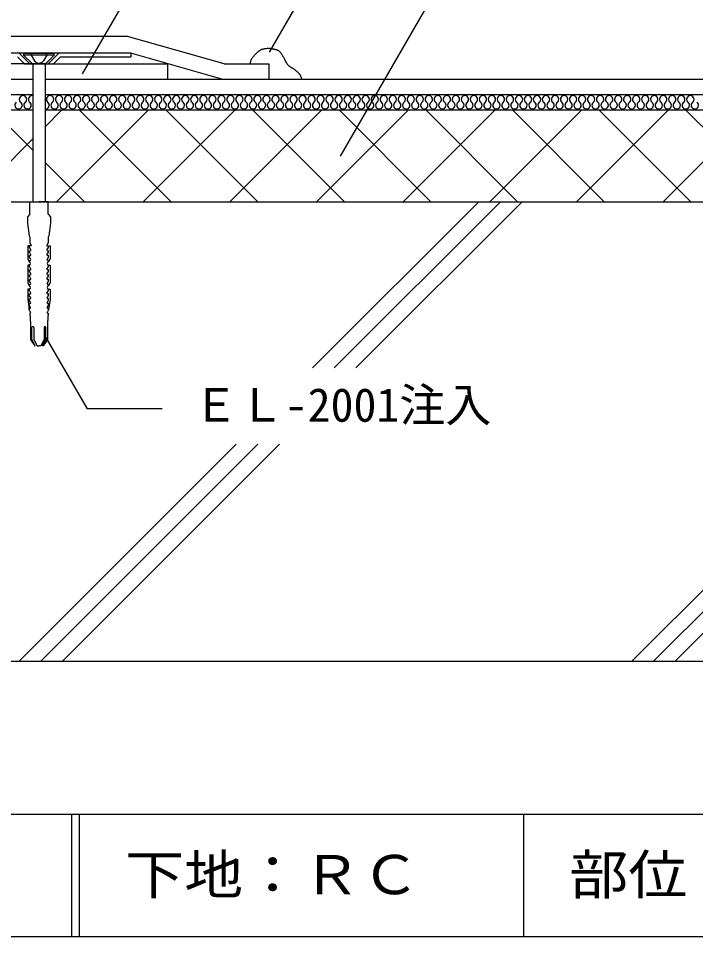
# Model space of a CAD drawing. Units: millimetres, scale not verified. Extents: x -365 to 435, y -625 to 605.
# Drawn here: x -164.7 to 56.4, y 14.8 to 314.7 of the extents above; entities that cross this region are included whole.
import ezdxf
from ezdxf.enums import TextEntityAlignment as Align

# ---------------------------------------------------------------- set-up
doc = ezdxf.new("R2010")
doc.units = ezdxf.units.MM
doc.header["$LTSCALE"] = 5
doc.linetypes.add('DASHED3', pattern=[4, 3, -1])
for name, color, linetype in [('2-2_in line', 7, 'Continuous'), ('2-3', 3, 'Continuous'), ('2-4_out line', 2, 'Continuous'), ('2-6_鋼板・アングル', 2, 'Continuous'), ('2-7_ビス', 7, 'Continuous'), ('2-A_moji', 7, 'Continuous'), ('2-D_ハッチ他', 4, 'Continuous'), ('2-E_con他', 4, 'Continuous'), ('F-2', 7, 'Continuous'), ('F-5', 6, 'Continuous'), ('F-7', 1, 'Continuous'), ('F-A', 7, 'Continuous')]:
    doc.layers.add(name, color=color, linetype=linetype)
doc.styles.add('HG丸ｺﾞｼｯｸM-PRO', font='')
doc.styles.add('ＭＳ ゴシック', font='')
doc.styles.get('HG丸ｺﾞｼｯｸM-PRO').set_extended_font_data('HG丸ｺﾞｼｯｸM-PRO')
doc.styles.get('ＭＳ ゴシック').set_extended_font_data('MS Gothic')

msp = doc.modelspace()

# ---------------------------------------------------------------- linework, layer by layer
at = {"layer": '2-2_in line'}
for p, q in [((-98.218, 294.836), (-127.967, 303.336)), ((-157.967, 299.836), (-199.967, 299.836)), ((-157.967, 299.836), (-115.967, 299.836)), ((-232.967, 294.836), (-159.967, 294.836)), ((-155.967, 294.836), (-82.967, 294.836)), ((-289.811, 289.836), (-159.967, 289.836)), ((-155.967, 289.836), (360.189, 289.836)), ((-289.811, 284.836), (-159.967, 284.836)), ((-155.967, 284.836), (360.189, 284.836)), ((-289.811, 254.836), (360.189, 254.836))]:
    msp.add_line(p, q, dxfattribs=at)
for points in [[(-88.965, 299.836), (-88.946, 299.967), (-88.913, 300.192), (-88.876, 300.416), (-88.83, 300.636), (-88.775, 300.853), (-88.706, 301.064), (-88.659, 301.184), (-88.618, 301.276), (-88.539, 301.432), (-88.452, 301.584), (-88.358, 301.733), (-88.258, 301.878), (-88.153, 302.02), (-88.091, 302.102), (-88.017, 302.197), (-87.886, 302.357), (-87.753, 302.515), (-87.618, 302.671), (-87.481, 302.824), (-87.342, 302.976), (-87.261, 303.063), (-87.175, 303.154), (-87.026, 303.31), (-86.874, 303.463), (-86.719, 303.613), (-86.56, 303.76), (-86.397, 303.901), (-86.299, 303.981), (-86.212, 304.049), (-86.057, 304.164), (-85.898, 304.272), (-85.735, 304.372), (-85.567, 304.465), (-85.396, 304.548), (-85.294, 304.592), (-85.181, 304.637), (-84.981, 304.704), (-84.777, 304.761), (-84.57, 304.808)], [(-84.57, 304.808), (-84.361, 304.848), (-84.15, 304.881), (-84.027, 304.898), (-83.879, 304.917), (-83.623, 304.944), (-83.366, 304.963), (-83.11, 304.972), (-82.855, 304.97), (-82.601, 304.956), (-82.454, 304.942), (-82.347, 304.928), (-82.163, 304.899), (-81.979, 304.865), (-81.795, 304.827), (-81.611, 304.787), (-81.426, 304.746), (-81.318, 304.723), (-81.196, 304.698), (-80.985, 304.655), (-80.776, 304.609), (-80.569, 304.556), (-80.366, 304.494), (-80.17, 304.418), (-80.059, 304.366), (-79.96, 304.313), (-79.794, 304.21), (-79.636, 304.093), (-79.486, 303.965), (-79.342, 303.828), (-79.207, 303.683), (-79.131, 303.596), (-79.047, 303.494), (-78.909, 303.312), (-78.779, 303.126), (-78.655, 302.936), (-78.538, 302.742), (-78.425, 302.546), (-78.361, 302.431), (-78.294, 302.308)], [(-78.294, 302.308), (-78.18, 302.095), (-78.068, 301.88), (-77.957, 301.665), (-77.846, 301.45), (-77.735, 301.233), (-77.67, 301.108), (-77.581, 300.939), (-77.425, 300.65), (-77.261, 300.365), (-77.086, 300.088), (-76.897, 299.822), (-76.692, 299.569), (-76.564, 299.429), (-76.518, 299.382), (-76.436, 299.303), (-76.352, 299.226), (-76.265, 299.152), (-76.176, 299.081), (-76.085, 299.013), (-76.031, 298.975), (-75.941, 298.916), (-75.783, 298.82), (-75.622, 298.728), (-75.459, 298.639), (-75.296, 298.55), (-75.135, 298.458), (-75.043, 298.403), (-74.951, 298.343), (-74.795, 298.236), (-74.643, 298.123), (-74.493, 298.005), (-74.346, 297.885), (-74.2, 297.763), (-74.115, 297.692), (-74.009, 297.602), (-73.828, 297.447), (-73.649, 297.29), (-73.473, 297.129), (-73.303, 296.962)], [(-73.303, 296.962), (-73.14, 296.789), (-73.049, 296.685), (-72.997, 296.622), (-72.911, 296.513), (-72.829, 296.401), (-72.751, 296.285), (-72.678, 296.167), (-72.611, 296.045), (-72.575, 295.974), (-72.528, 295.872), (-72.457, 295.693), (-72.395, 295.511), (-72.34, 295.325), (-72.291, 295.136), (-72.246, 294.947), (-72.22, 294.836)]]:
    msp.add_lwpolyline(points, dxfattribs=at)
at = {"layer": '2-3'}
msp.add_line((-289.811, 104.836), (360.189, 104.836), dxfattribs=at)
at = {"layer": '2-4_out line'}
for p, q in [((-129.018, 308.836), (-186.917, 308.836)), ((-97.518, 299.836), (-129.018, 308.836)), ((-97.518, 299.836), (-82.967, 299.836)), ((-82.967, 299.836), (-82.967, 294.836)), ((-82.967, 294.836), (177.097, 294.836))]:
    msp.add_line(p, q, dxfattribs=at)
at = {"layer": '2-6_鋼板・アングル'}
for p, q in [((-127.967, 303.336), (-187.967, 303.336)), ((-164.467, 303.336), (-160.967, 299.836)), ((-151.467, 303.336), (-154.967, 299.836)), ((-127.967, 303.336), (-127.967, 302.136)), ((-164.965, 302.136), (-162.665, 299.836)), ((-150.97, 302.136), (-153.27, 299.836)), ((-150.97, 302.136), (-127.967, 302.136)), ((-162.665, 299.836), (-153.27, 299.836))]:
    msp.add_line(p, q, dxfattribs=at)
at = {"layer": '2-7_ビス'}
for p, q in [((-162.967, 303.211), (-162.967, 302.711)), ((-162.967, 302.711), (-160.092, 299.836)), ((-152.967, 302.711), (-162.967, 302.711)), ((-152.967, 302.711), (-155.842, 299.836)), ((-155.842, 299.836), (-160.092, 299.836)), ((-159.967, 299.836), (-159.967, 254.836)), ((-155.967, 299.836), (-155.967, 254.836)), ((-115.967, 299.836), (-115.967, 294.836)), ((-161.136, 235.212), (-161.136, 235.212)), ((-161.136, 235.212), (-161.136, 235.212)), ((-154.799, 235.212), (-154.799, 235.212)), ((-154.799, 235.212), (-154.799, 235.212)), ((-161.137, 219.545), (-160.703, 218.721)), ((-154.798, 219.545), (-155.232, 218.721))]:
    msp.add_line(p, q, dxfattribs=at)
at = {"layer": '2-7_ビス', "linetype": 'DASHED3'}
for p, q in [((-160.517, 302.711), (-160.517, 303.211)), ((-155.417, 302.711), (-155.417, 303.211)), ((-160.517, 302.711), (-159.435, 300.836)), ((-155.417, 302.711), (-156.5, 300.836))]:
    msp.add_line(p, q, dxfattribs=at)
at = {"layer": '2-7_ビス'}
for points in [[(-152.967, 302.711), (-152.967, 303.211), (-162.967, 303.211)], [(-160.967, 250.741), (-160.967, 254.836), (-157.967, 254.836)], [(-154.967, 250.741), (-154.967, 254.836), (-157.967, 254.836)], [(-160.967, 250.741), (-161.717, 249.916), (-161.717, 247.818), (-161.169, 243.7), (-160.927, 243.293), (-160.967, 243.293), (-160.967, 241.478), (-160.534, 240.654)], [(-154.967, 250.741), (-154.217, 249.916), (-154.217, 247.818), (-154.766, 243.7), (-155.008, 243.293), (-154.967, 243.293), (-154.967, 241.478), (-155.4, 240.654)], [(-160.664, 240.407), (-161.642, 240.407), (-161.642, 236.173), (-161.141, 235.212), (-161.136, 235.212)], [(-160.596, 239.087), (-161.104, 239.912), (-161.104, 240.407)], [(-155.339, 239.087), (-154.831, 239.912), (-154.831, 240.407)], [(-155.271, 240.407), (-154.292, 240.407), (-154.292, 236.173), (-154.794, 235.212), (-154.799, 235.212)], [(-160.596, 237.521), (-161.104, 238.345), (-161.104, 238.823), (-160.755, 238.84)], [(-160.653, 235.954), (-161.104, 236.778), (-161.104, 237.256), (-160.756, 237.273)], [(-155.339, 237.521), (-154.831, 238.345), (-154.831, 238.823), (-155.18, 238.84)], [(-155.282, 235.954), (-154.831, 236.778), (-154.831, 237.256), (-155.179, 237.273)], [(-161.104, 234.14), (-161.642, 234.14), (-161.642, 228.343), (-161.136, 227.379)], [(-161.136, 235.212), (-161.133, 235.689), (-160.815, 235.707)], [(-160.596, 232.821), (-161.104, 233.645), (-161.104, 234.14)], [(-155.339, 232.821), (-154.831, 233.645), (-154.831, 234.14)], [(-154.799, 235.212), (-154.802, 235.689), (-155.12, 235.707)], [(-154.831, 234.14), (-154.292, 234.14), (-154.292, 228.343), (-154.799, 227.379)], [(-160.596, 231.254), (-161.104, 232.078), (-161.104, 232.556), (-160.756, 232.573)], [(-160.596, 229.687), (-161.104, 230.512), (-161.104, 230.989), (-160.756, 231.007)], [(-155.339, 231.254), (-154.831, 232.078), (-154.831, 232.556), (-155.179, 232.573)], [(-155.339, 229.687), (-154.831, 230.512), (-154.831, 230.989), (-155.179, 231.007)], [(-160.653, 228.121), (-161.104, 228.945), (-161.104, 229.423), (-160.756, 229.44)], [(-155.282, 228.121), (-154.831, 228.945), (-154.831, 229.423), (-155.179, 229.44)], [(-161.104, 226.307), (-161.642, 226.307), (-161.642, 223.058), (-161.137, 219.545), (-161.136, 220.023), (-160.827, 220.04)], [(-161.136, 227.378), (-161.133, 227.856), (-160.812, 227.873)], [(-160.596, 224.987), (-161.104, 225.812), (-161.104, 226.307)], [(-155.339, 224.987), (-154.831, 225.812), (-154.831, 226.307)], [(-154.799, 227.378), (-154.802, 227.856), (-155.123, 227.873)], [(-154.831, 226.307), (-154.292, 226.307), (-154.292, 223.058), (-154.798, 219.545), (-154.799, 220.023), (-155.108, 220.04)], [(-160.66, 221.854), (-161.124, 222.678), (-161.12, 223.156), (-160.786, 223.173)], [(-160.628, 223.421), (-161.108, 224.245), (-161.104, 224.723), (-160.756, 224.74)], [(-155.307, 223.421), (-154.826, 224.245), (-154.831, 224.723), (-155.179, 224.74)], [(-155.275, 221.854), (-154.811, 222.678), (-154.815, 223.156), (-155.149, 223.173)], [(-160.683, 220.287), (-161.133, 221.112), (-161.131, 221.589), (-160.809, 221.607)], [(-155.252, 220.287), (-154.802, 221.112), (-154.804, 221.589), (-155.126, 221.607)], [(-160.833, 218.473), (-160.967, 218.473), (-160.967, 217.69), (-160.817, 217.69), (-160.817, 216.082), (-160.811, 216.082)], [(-155.102, 218.473), (-154.967, 218.473), (-154.967, 217.69), (-155.117, 217.69), (-155.117, 216.082), (-155.124, 216.082)], [(-160.761, 215.752), (-160.761, 209.802), (-160.32, 209.15), (-159.317, 207.836), (-159.168, 207.836), (-160.253, 209.802), (-160.253, 213.773)], [(-159.67, 213.773), (-159.67, 209.802), (-158.585, 207.836), (-157.967, 207.836)], [(-156.265, 213.773), (-156.265, 209.802), (-157.35, 207.836), (-157.967, 207.836)], [(-155.174, 215.752), (-155.174, 209.802), (-155.615, 209.15), (-156.617, 207.836), (-156.767, 207.836), (-155.682, 209.802), (-155.682, 213.773)]]:
    msp.add_lwpolyline(points, dxfattribs=at)
at = {"layer": '2-7_ビス', "linetype": 'DASHED3'}
msp.add_arc((-157.967, 301.947), 1.84, 217.11751, 322.88248, dxfattribs=at)
at = {"layer": '2-7_ビス'}
for centre, major_axis, start_param, end_param in [((-160.675, 240.578), (0, -0.172), 0.06848, 2.1628795), ((-155.26, 240.578), (0, -0.172), 4.1203058, 6.2147054), ((-160.803, 239.063), (0, -0.229), 0.2312026, 1.6765256), ((-160.803, 237.496), (0, -0.229), 0.2312026, 1.6765256), ((-155.132, 239.063), (0, -0.229), 4.6066597, 6.0519827), ((-155.132, 237.496), (0, -0.229), 4.6066597, 6.0519827), ((-161.158, 234.676), (0, -0.536), 0.0442118, 3.0973809), ((-160.86, 235.93), (0, -0.229), 0.2312026, 1.6765256), ((-155.075, 235.93), (0, -0.229), 4.6066597, 6.0519827), ((-154.777, 234.676), (0, -0.536), 3.1858044, 6.2389735), ((-160.803, 232.796), (0, -0.229), 0.2312026, 1.6765256), ((-160.803, 231.23), (0, -0.229), 0.2312026, 1.6765256), ((-155.132, 232.796), (0, -0.229), 4.6066597, 6.0519827), ((-155.132, 231.23), (0, -0.229), 4.6066597, 6.0519827), ((-160.861, 228.096), (0, -0.229), 0.2312026, 1.6765256), ((-160.803, 229.663), (0, -0.229), 0.2312026, 1.6765256), ((-155.132, 229.663), (0, -0.229), 4.6066597, 6.0519827), ((-155.074, 228.096), (0, -0.229), 4.6066597, 6.0519827), ((-161.158, 226.843), (0, -0.536), 0.0442118, 3.0973809), ((-160.803, 224.963), (0, -0.229), 0.2312026, 1.6765256), ((-155.132, 224.963), (0, -0.229), 4.6066597, 6.0519827), ((-154.777, 226.843), (0, -0.536), 3.1858044, 6.2389735), ((-160.836, 223.396), (0, -0.229), 0.2312026, 1.6765256), ((-155.099, 223.396), (0, -0.229), 4.6066597, 6.0519827), ((-160.89, 220.263), (0, -0.229), 0.2312026, 1.6765256), ((-160.868, 221.83), (0, -0.229), 0.2312026, 1.6765256), ((-155.067, 221.83), (0, -0.229), 4.6066597, 6.0519827), ((-155.045, 220.263), (0, -0.229), 4.6066597, 6.0519827), ((-160.846, 218.646), (0, -0.174), 0.0818475, 2.1771705), ((-161.487, 215.788), (0, -0.8), 1.5261677, 1.947508), ((-155.089, 218.646), (0, -0.174), 4.1060148, 6.2013378), ((-154.448, 215.788), (0, -0.8), 4.3356773, 4.7570176), ((-159.962, 213.763), (0, -0.321), 1.5390306, 4.6806232), ((-155.973, 213.763), (0, -0.321), 1.6025621, 4.7441547)]:
    msp.add_ellipse(centre, major_axis=major_axis, ratio=0.909574, start_param=start_param, end_param=end_param, dxfattribs=at)
at = {"layer": '2-A_moji'}
for p, q in [((-143.701, 296.652), (4.086, 552.625)), ((-82.722, 303.742), (17.669, 477.625)), ((-59.547, 269.783), (31.583, 427.625)), ((-156.343, 211.564), (-142.274, 187.196)), ((-117.728, 187.196), (-142.274, 187.196))]:
    msp.add_line(p, q, dxfattribs=at)
at = {"layer": '2-D_ハッチ他'}
for p, q in [((-173.119, 284.836), (-159.967, 271.685)), ((-155.967, 279.349), (-150.48, 284.836)), ((-152.196, 254.836), (-122.196, 284.836)), ((-144.835, 284.836), (-114.835, 254.836)), ((-123.912, 254.836), (-93.912, 284.836)), ((-116.551, 284.836), (-86.551, 254.836)), ((-95.628, 254.836), (-65.628, 284.836)), ((-88.267, 284.836), (-58.267, 254.836)), ((-67.343, 254.836), (-37.343, 284.836)), ((-59.982, 284.836), (-29.982, 254.836)), ((-39.059, 254.836), (-9.059, 284.836)), ((-31.698, 284.836), (-1.698, 254.836)), ((-10.775, 254.836), (19.225, 284.836)), ((-3.414, 284.836), (26.586, 254.836)), ((17.51, 254.836), (47.51, 284.836)), ((24.871, 284.836), (54.871, 254.836)), ((45.794, 254.836), (75.794, 284.836)), ((53.155, 284.836), (83.155, 254.836)), ((-180.48, 254.836), (-159.967, 275.349)), ((-155.967, 267.685), (-143.119, 254.836))]:
    msp.add_line(p, q, dxfattribs=at)
for centre, start, end in [((-163.165, 288.295), 307.52351, 232.47649), ((-160.221, 288.295), 77.87283, 232.47649), ((-154.333, 288.295), 307.52351, 232.47649), ((-151.39, 288.295), 307.52351, 232.47649), ((-148.446, 288.295), 307.52351, 232.47649), ((-145.502, 288.295), 307.52351, 232.47649), ((-142.558, 288.295), 307.52351, 232.47649), ((-139.614, 288.295), 307.52351, 232.47649), ((-136.67, 288.295), 307.52351, 232.47649), ((-133.726, 288.295), 307.52351, 232.47649), ((-130.782, 288.295), 307.52351, 232.47649), ((-127.838, 288.295), 307.52351, 232.47649), ((-124.894, 288.295), 307.52351, 232.47649), ((-121.95, 288.295), 307.52351, 232.47649), ((-119.006, 288.295), 307.52351, 232.47649), ((-116.063, 288.295), 307.52351, 232.47649), ((-113.119, 288.295), 307.52351, 232.47649), ((-110.175, 288.295), 307.52351, 232.47649), ((-107.231, 288.295), 307.52351, 232.47649), ((-104.287, 288.295), 307.52351, 232.47649), ((-101.343, 288.295), 307.52351, 232.47649), ((-98.399, 288.295), 307.52351, 232.47649), ((-95.455, 288.295), 307.52351, 232.47649), ((-92.511, 288.295), 307.52351, 232.47649), ((-89.567, 288.295), 307.52351, 232.47649), ((-86.623, 288.295), 307.52351, 232.47649), ((-83.679, 288.295), 307.52351, 232.47649), ((-80.735, 288.295), 307.52351, 232.47649), ((-77.792, 288.295), 307.52351, 232.47649), ((-74.848, 288.295), 307.52351, 232.47649), ((-71.904, 288.295), 307.52351, 232.47649), ((-68.96, 288.295), 307.52351, 232.47649), ((-66.016, 288.295), 307.52351, 232.47649), ((-63.072, 288.295), 307.52351, 232.47649), ((-60.128, 288.295), 307.52351, 232.47649), ((-57.184, 288.295), 307.52351, 232.47649), ((-54.24, 288.295), 307.52351, 232.47649), ((-51.296, 288.295), 307.52351, 232.47649), ((-48.352, 288.295), 307.52351, 232.47649), ((-45.408, 288.295), 307.52351, 232.47649), ((-42.465, 288.295), 307.52351, 232.47649), ((-39.521, 288.295), 307.52351, 232.47649), ((-36.577, 288.295), 307.52351, 232.47649), ((-33.633, 288.295), 307.52351, 232.47649), ((-30.689, 288.295), 307.52351, 232.47649), ((-27.745, 288.295), 307.52351, 232.47649), ((-24.801, 288.295), 307.52351, 232.47649), ((-21.857, 288.295), 307.52351, 232.47649), ((-18.913, 288.295), 307.52351, 232.47649), ((-15.969, 288.295), 307.52351, 232.47649), ((-13.025, 288.295), 307.52351, 232.47649), ((-10.081, 288.295), 307.52351, 232.47649), ((-7.137, 288.295), 307.52351, 232.47649), ((-4.194, 288.295), 307.52351, 232.47649), ((-1.25, 288.295), 307.52351, 232.47649), ((1.694, 288.295), 307.52351, 232.47649), ((4.638, 288.295), 307.52351, 232.47649), ((7.582, 288.295), 307.52351, 232.47649), ((10.526, 288.295), 307.52351, 232.47649), ((13.47, 288.295), 307.52351, 232.47649), ((16.414, 288.295), 307.52351, 232.47649), ((19.358, 288.295), 307.52351, 232.47649), ((22.302, 288.295), 307.52351, 232.47649), ((25.246, 288.295), 307.52351, 232.47649), ((28.19, 288.295), 307.52351, 232.47649), ((31.133, 288.295), 307.52351, 232.47649), ((34.077, 288.295), 307.52351, 232.47649), ((37.021, 288.295), 307.52351, 232.47649), ((39.965, 288.295), 307.52351, 232.47649), ((42.909, 288.295), 307.52351, 232.47649), ((45.853, 288.295), 307.52351, 232.47649), ((48.797, 288.295), 307.52351, 232.47649), ((51.741, 288.295), 307.52351, 232.47649), ((54.685, 288.295), 307.52351, 232.47649), ((-164.637, 286.378), 127.52351, 52.47649), ((-161.693, 286.378), 127.52351, 52.47649), ((-155.805, 286.378), 262.29373, 52.47649), ((-152.862, 286.378), 127.52351, 52.47649), ((-149.918, 286.378), 127.52351, 52.47649), ((-146.974, 286.378), 127.52351, 52.47649), ((-144.03, 286.378), 127.52351, 52.47649), ((-141.086, 286.378), 127.52351, 52.47649), ((-138.142, 286.378), 127.52351, 52.47649), ((-135.198, 286.378), 127.52351, 52.47649), ((-132.254, 286.378), 127.52351, 52.47649), ((-129.31, 286.378), 127.52351, 52.47649), ((-126.366, 286.378), 127.52351, 52.47649), ((-123.422, 286.378), 127.52351, 52.47649), ((-120.478, 286.378), 127.52351, 52.47649), ((-117.534, 286.378), 127.52351, 52.47649), ((-114.591, 286.378), 127.52351, 52.47649), ((-111.647, 286.378), 127.52351, 52.47649), ((-108.703, 286.378), 127.52351, 52.47649), ((-105.759, 286.378), 127.52351, 52.47649), ((-102.815, 286.378), 127.52351, 52.47649), ((-99.871, 286.378), 127.52351, 52.47649), ((-96.927, 286.378), 127.52351, 52.47649), ((-93.983, 286.378), 127.52351, 52.47649), ((-91.039, 286.378), 127.52351, 52.47649), ((-88.095, 286.378), 127.52351, 52.47649), ((-85.151, 286.378), 127.52351, 52.47649), ((-82.207, 286.378), 127.52351, 52.47649), ((-79.264, 286.378), 127.52351, 52.47649), ((-76.32, 286.378), 127.52351, 52.47649), ((-73.376, 286.378), 127.52351, 52.47649), ((-70.432, 286.378), 127.52351, 52.47649), ((-67.488, 286.378), 127.52351, 52.47649), ((-64.544, 286.378), 127.52351, 52.47649), ((-61.6, 286.378), 127.52351, 52.47649), ((-58.656, 286.378), 127.52351, 52.47649), ((-55.712, 286.378), 127.52351, 52.47649), ((-52.768, 286.378), 127.52351, 52.47649), ((-49.824, 286.378), 127.52351, 52.47649), ((-46.88, 286.378), 127.52351, 52.47649), ((-43.936, 286.378), 127.52351, 52.47649), ((-40.993, 286.378), 127.52351, 52.47649), ((-38.049, 286.378), 127.52351, 52.47649), ((-35.105, 286.378), 127.52351, 52.47649), ((-32.161, 286.378), 127.52351, 52.47649), ((-29.217, 286.378), 127.52351, 52.47649), ((-26.273, 286.378), 127.52351, 52.47649), ((-23.329, 286.378), 127.52351, 52.47649), ((-20.385, 286.378), 127.52351, 52.47649), ((-17.441, 286.378), 127.52351, 52.47649), ((-14.497, 286.378), 127.52351, 52.47649), ((-11.553, 286.378), 127.52351, 52.47649), ((-8.609, 286.378), 127.52351, 52.47649), ((-5.666, 286.378), 127.52351, 52.47649), ((-2.722, 286.378), 127.52351, 52.47649), ((0.222, 286.378), 127.52351, 52.47649), ((3.166, 286.378), 127.52351, 52.47649), ((6.11, 286.378), 127.52351, 52.47649), ((9.054, 286.378), 127.52351, 52.47649), ((11.998, 286.378), 127.52351, 52.47649), ((14.942, 286.378), 127.52351, 52.47649), ((17.886, 286.378), 127.52351, 52.47649), ((20.83, 286.378), 127.52351, 52.47649), ((23.774, 286.378), 127.52351, 52.47649), ((26.718, 286.378), 127.52351, 52.47649), ((29.662, 286.378), 127.52351, 52.47649), ((32.605, 286.378), 127.52351, 52.47649), ((35.549, 286.378), 127.52351, 52.47649), ((38.493, 286.378), 127.52351, 52.47649), ((41.437, 286.378), 127.52351, 52.47649), ((44.381, 286.378), 127.52351, 52.47649), ((47.325, 286.378), 127.52351, 52.47649), ((50.269, 286.378), 127.52351, 52.47649), ((53.213, 286.378), 127.52351, 52.47649), ((56.157, 286.378), 127.52351, 52.47649)]:
    msp.add_arc(centre, 1.208, start, end, dxfattribs=at)
at = {"layer": '2-E_con他'}
for p, q in [((-68.647, 200.566), (-14.377, 254.836)), ((-61.575, 200.566), (-7.306, 254.836)), ((-54.504, 200.566), (-0.234, 254.836)), ((35.623, 104.836), (185.623, 254.836)), ((42.694, 104.836), (192.694, 254.836)), ((49.766, 104.836), (199.766, 254.836)), ((-164.377, 104.836), (-93.55, 175.663)), ((-157.306, 104.836), (-86.479, 175.663)), ((-150.234, 104.836), (-79.408, 175.663))]:
    msp.add_line(p, q, dxfattribs=at)
at = {"layer": 'F-2'}
msp.add_line((0.189, 54.836), (0.189, 14.836), dxfattribs=at)
at = {"layer": 'F-5'}
for p, q in [((-364.811, 54.836), (435.189, 54.836)), ((-147.311, 54.836), (-147.311, 14.836)), ((-144.811, 54.836), (-144.811, 14.836))]:
    msp.add_line(p, q, dxfattribs=at)
at = {"layer": 'F-7'}
msp.add_line((-364.811, 14.836), (435.189, 14.836), dxfattribs=at)

# ---------------------------------------------------------------- texts
at = {"layer": '2-A_moji', "style": 'ＭＳ ゴシック'}
msp.add_text('ＥＬ-2001注入', height=11, dxfattribs=at).set_placement((-107.728, 179.696), align=Align.BOTTOM_LEFT)
at = {"layer": 'F-A', "style": 'HG丸ｺﾞｼｯｸM-PRO', "width": 1.1}
for s, p in [('下地：ＲＣ', (-129.811, 24.836)), ('部位：平場', (15.189, 24.836))]:
    msp.add_text(s, height=12.83, dxfattribs=at).set_placement(p, align=Align.BOTTOM_LEFT)

doc.saveas('drawing.dxf')
